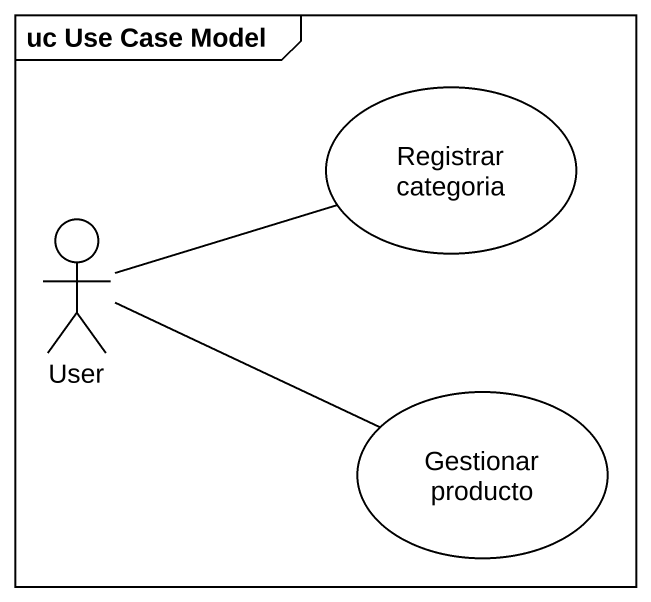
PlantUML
@startuml
mainframe uc Use Case Model
usecase "Registrar categoria" as Registrar_categoria
actor User
usecase "Gestionar producto" as Gestionar_producto
User -right- Registrar_categoria
User -right- Gestionar_producto
@enduml
